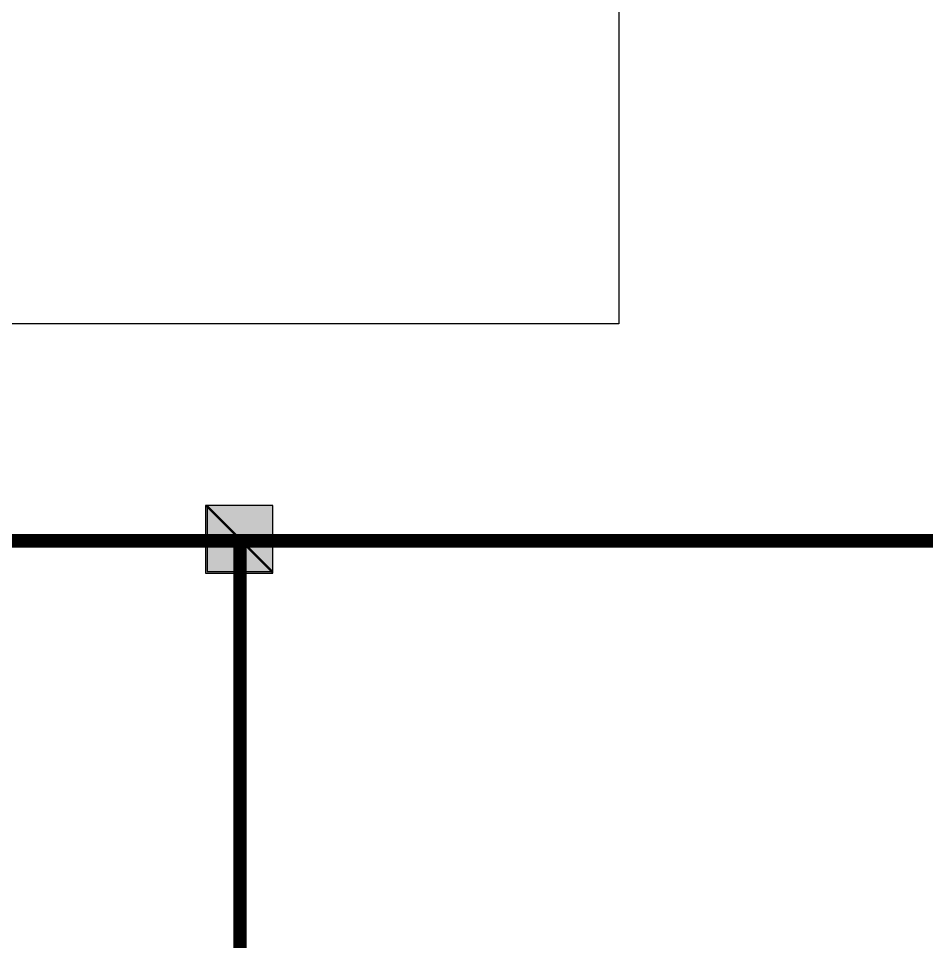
# Model space of a CAD drawing. Header units: millimetres. Extents: x 1282755 to 1285234, y -1758265 to -1757672.
# Drawn here: x 1282923.83 to 1282953.05, y -1758033.06 to -1758003.35 of the extents above; entities that cross this region are included whole.
import ezdxf

# ---------------------------------------------------------------- set-up
doc = ezdxf.new("R2010")
doc.units = ezdxf.units.MM
doc.layers.add('MR', color=7, linetype='Continuous')

msp = doc.modelspace()

# ---------------------------------------------------------------- linework, layer by layer
at = {"layer": 'MR', "color": 1, "linetype": 'Continuous'}
for p, q in [((1282943.147, -1757964.732), (1282943.147, -1758013.183)), ((1282943.147, -1758013.183), (1282877.089, -1758013.183))]:
    msp.add_line(p, q, dxfattribs=at)
at = {"layer": 'MR', "color": 7}
for p, q in [((1282929.847, -1758019.032), (1282932.017, -1758021.203)), ((1282932.017, -1758019.032), (1282929.847, -1758019.032)), ((1282929.847, -1758019.032), (1282929.847, -1758021.203)), ((1282929.895, -1758019.032), (1282932.017, -1758021.155)), ((1282932.017, -1758019.032), (1282929.895, -1758019.032)), ((1282929.895, -1758019.032), (1282929.895, -1758021.155)), ((1282932.017, -1758021.203), (1282932.017, -1758019.032)), ((1282932.017, -1758021.155), (1282932.017, -1758019.032)), ((1282929.847, -1758021.203), (1282932.017, -1758021.203)), ((1282929.895, -1758021.155), (1282932.017, -1758021.155))]:
    msp.add_line(p, q, dxfattribs=at)
at = {"layer": 'MR', "color": 7, "const_width": 0.434}
msp.add_lwpolyline([(1282930.956, -1758052.019), (1282930.956, -1758020.093)], dxfattribs=at)
at = {"layer": 'MR', "color": 0, "const_width": 0.434}
msp.add_lwpolyline([(1283084.081, -1758020.165), (1282861.55, -1758020.165)], dxfattribs=at)
at = {"layer": 'MR', "color": 7}
for points in [[(1282929.847, -1758019.032), (1282932.017, -1758019.032), (1282929.847, -1758021.203), (1282932.017, -1758021.203)], [(1282929.895, -1758019.032), (1282932.017, -1758019.032), (1282929.895, -1758021.155), (1282932.017, -1758021.155)]]:
    msp.add_solid(points, dxfattribs=at)

doc.saveas('drawing.dxf')
